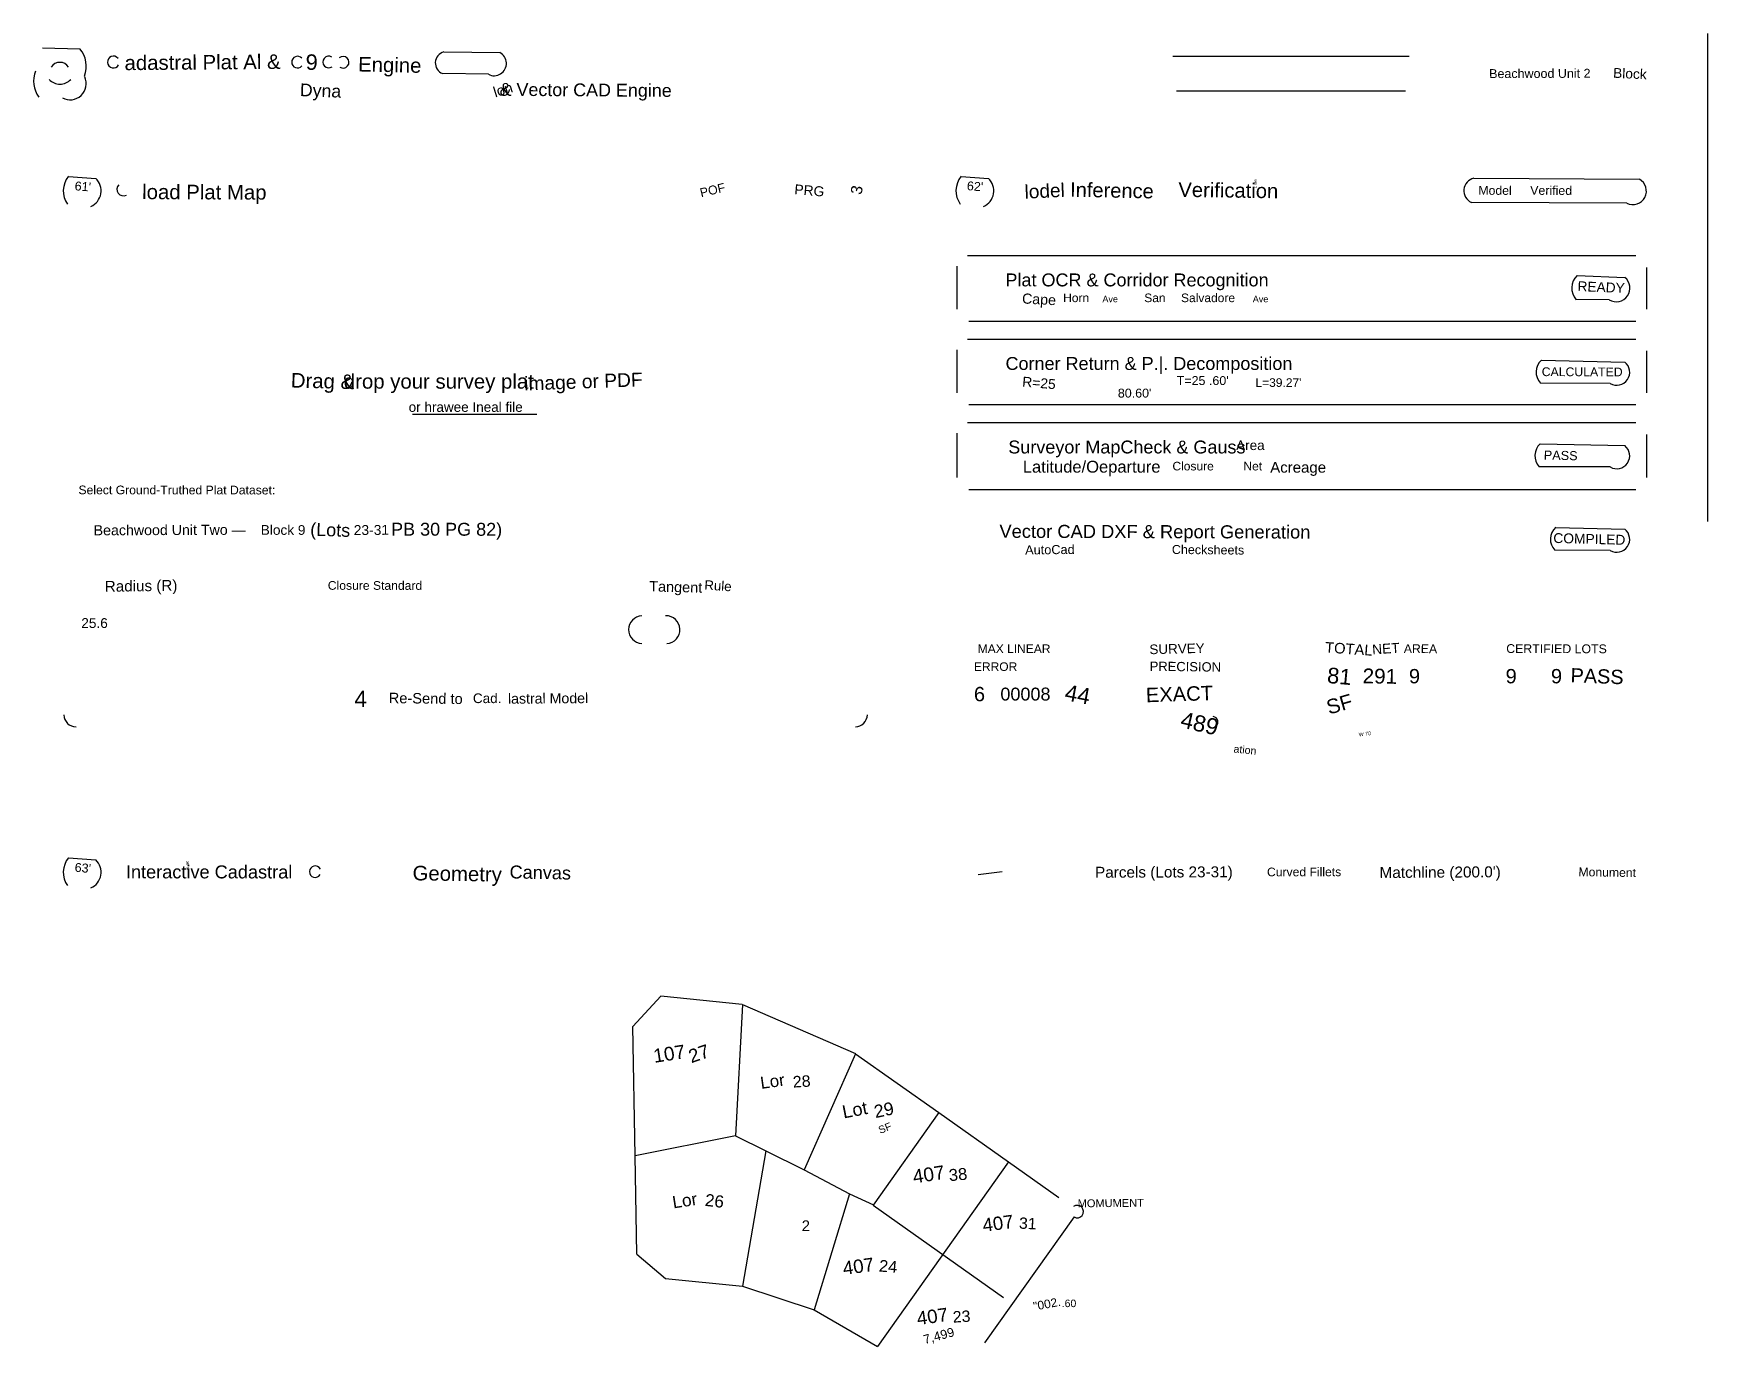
# Model space of a CAD drawing. Extents: x 23 to 1426, y -2 to 1098.
import ezdxf
from ezdxf.enums import TextEntityAlignment as Align

# ---------------------------------------------------------------- set-up
doc = ezdxf.new("R2010")
doc.units = 0
doc.header["$MEASUREMENT"] = 0
for name, color, linetype in [('PLAT-CURVE', 4, 'CONTINUOUS'), ('PLAT-LINE', 7, 'CONTINUOUS'), ('PLAT-TEXT-AREA', 5, 'CONTINUOUS'), ('PLAT-TEXT-CURVE', 6, 'CONTINUOUS'), ('PLAT-TEXT-DIST', 2, 'CONTINUOUS'), ('PLAT-TEXT-LOTNO', 5, 'CONTINUOUS'), ('PLAT-TEXT-MISC', 9, 'CONTINUOUS'), ('PLAT-TEXT-UNASSOC', 30, 'CONTINUOUS')]:
    doc.layers.add(name, color=color, linetype=linetype)
doc.styles.add('PLAT', font='arial.ttf')

msp = doc.modelspace()

# ---------------------------------------------------------------- linework, layer by layer
at = {"layer": 'PLAT-CURVE', "true_color": 0x03b2c2}
msp.add_arc((45.2, 1070.6), 22.4, -21.6487, 40.5549, dxfattribs=at)
at = {"layer": 'PLAT-CURVE', "true_color": 0x035760}
msp.add_arc((369.6, 1073.3), 9.59, 105.1232, -111.1105, dxfattribs=at)
at = {"layer": 'PLAT-CURVE', "true_color": 0x044f57}
msp.add_arc((409.3, 1072.9), 10.3, -117.8917, 62.3882, dxfattribs=at)
at = {"layer": 'PLAT-CURVE', "true_color": 0x02c6d5}
msp.add_arc((45.8, 1058.1), 22.4, 157.8483, -143.4878, dxfattribs=at)
at = {"layer": 'PLAT-CURVE', "true_color": 0x00f0ff}
for centre, radius, start, end in [((45.5, 1065.1), 8.72, 33.1869, 146.8131), ((45.5, 1068.1), 12.5, -136.314, -43.686)]:
    msp.add_arc(centre, radius, start, end, dxfattribs=at)
at = {"layer": 'PLAT-CURVE', "true_color": 0xffffff}
for centre, radius, start, end in [((90.3, 1074.1), 4.93, 38.2509, -29.2677), ((98.7, 967.5), 5.51, 136.2675, -63.0443), ((553.2, 598.8), 8, 98.5586, 98.5586), ((259.4, 395.7), 4.82, 26.8632, -30.0671)]:
    msp.add_arc(centre, radius, start, end, dxfattribs=at)
at = {"layer": 'PLAT-CURVE', "true_color": 0xa7faff}
msp.add_arc((244.6, 1074), 4.88, 41.3659, -41.3659, dxfattribs=at)
at = {"layer": 'PLAT-CURVE', "true_color": 0x80f7ff}
msp.add_arc((270.7, 1074.1), 4.88, 58.8322, -53.4615, dxfattribs=at)
at = {"layer": 'PLAT-CURVE', "true_color": 0x66f6ff}
msp.add_arc((282.8, 1073.9), 4.92, -125.4049, 131.9209, dxfattribs=at)
at = {"layer": 'PLAT-CURVE', "true_color": 0x8997ab}
msp.add_arc((1221.4, 1064.5), 5.76, 113.5385, 113.5385, dxfattribs=at)
at = {"layer": 'PLAT-CURVE', "true_color": 0x05738d}
msp.add_arc((53.9, 1056), 13.6, -117.9655, 24.6602, dxfattribs=at)
at = {"layer": 'PLAT-CURVE', "true_color": 0x0a4f5d}
msp.add_arc((67.4, 966.2), 19.1, 140.549, -144.0195, dxfattribs=at)
at = {"layer": 'PLAT-CURVE', "true_color": 0x0c3440}
msp.add_arc((65.6, 966.2), 14.4, -66.0167, 46.0127, dxfattribs=at)
at = {"layer": 'PLAT-CURVE', "true_color": 0x0a4c5a}
for centre in [(815.4, 966.2), (67.4, 395.2)]:
    msp.add_arc(centre, 19.1, 140.549, -144.0195, dxfattribs=at)
at = {"layer": 'PLAT-CURVE', "true_color": 0x0c303d}
for centre in [(813.6, 966.2), (65.6, 395.2)]:
    msp.add_arc(centre, 14.4, -66.0167, 46.0127, dxfattribs=at)
at = {"layer": 'PLAT-CURVE', "true_color": 0x0e5848}
msp.add_arc((1232.8, 966.2), 10.9, 104.3067, -115.0449, dxfattribs=at)
at = {"layer": 'PLAT-CURVE', "true_color": 0x0d5647}
msp.add_arc((1363.4, 966), 11.4, -116.2037, 60.8012, dxfattribs=at)
at = {"layer": 'PLAT-CURVE', "true_color": 0x01d3e1}
for centre in [(825.4, 884.6), (825.4, 814.6), (825.4, 744.6)]:
    msp.add_arc(centre, 13.6, 108.3338, 108.3338, dxfattribs=at)
at = {"layer": 'PLAT-CURVE', "true_color": 0x0d5045}
msp.add_arc((1327.3, 884.7), 15, 134.9894, -139.4491, dxfattribs=at)
at = {"layer": 'PLAT-CURVE', "true_color": 0x0d3434}
for centre, radius, start, end in [((1349.5, 884.7), 11.5, -121.0623, 50.8926), ((1349.9, 814.2), 10.9, -120.2296, 51.2661), ((1349.9, 744.2), 10.9, -120.2296, 51.2661)]:
    msp.add_arc(centre, radius, start, end, dxfattribs=at)
at = {"layer": 'PLAT-CURVE', "true_color": 0x0d4c42}
for centre in [(1296.1, 814.2), (1295.1, 744.2)]:
    msp.add_arc(centre, 13.7, 132.8024, -137.6747, dxfattribs=at)
at = {"layer": 'PLAT-CURVE', "true_color": 0x01d2e1}
msp.add_arc((825.4, 673.6), 13.6, 108.3338, 108.3338, dxfattribs=at)
at = {"layer": 'PLAT-CURVE', "true_color": 0x104a40}
msp.add_arc((1308.1, 674.2), 13.7, 132.8024, -137.6747, dxfattribs=at)
at = {"layer": 'PLAT-CURVE', "true_color": 0x103233}
msp.add_arc((1349.9, 674.2), 10.9, -120.2296, 51.2661, dxfattribs=at)
at = {"layer": 'PLAT-CURVE', "true_color": 0x03afbd}
msp.add_arc((533.6, 598.5), 11.6, 92.7479, -92.7357, dxfattribs=at)
at = {"layer": 'PLAT-CURVE', "true_color": 0x00e2f1}
msp.add_arc((553.4, 598.5), 11.6, -86.8018, 91.7776, dxfattribs=at)
at = {"layer": 'PLAT-CURVE', "true_color": 0x00e4f8}
msp.add_arc((58.9, 527.2), 10.1, -178.8358, -89.5791, dxfattribs=at)
at = {"layer": 'PLAT-CURVE', "true_color": 0x0093f5}
msp.add_arc((711.7, 527.5), 10.4, -88.4589, -2.6778, dxfattribs=at)
at = {"layer": 'PLAT-CURVE', "true_color": 0x0fac78}
msp.add_arc((1010.9, 520.9), 4.93, -103.1351, 77.9324, dxfattribs=at)
at = {"layer": 'PLAT-CURVE', "true_color": 0xdbf4ed}
msp.add_arc((897.9, 110.9), 5.22, -120.2669, 125.378, dxfattribs=at)
at = {"layer": 'PLAT-LINE', "true_color": 0xfcfcfc}
msp.add_line((1425.9, 1098), (1426, 689), dxfattribs=at)
at = {"layer": 'PLAT-LINE', "true_color": 0x00f0ff}
for p, q in [((31, 1086.1), (62.2, 1085.2)), ((341, 779), (445, 779)), ((617.4, 284.5), (712.2, 243.4)), ((712.2, 243.2), (669, 146)), ((712.2, 243.2), (781.9, 193.9)), ((781.9, 193.9), (726.8, 116.2)), ((611.5, 174.5), (527.4, 157.7)), ((611.5, 174.3), (636.9, 161.7)), ((840.2, 152.7), (730.6, -2.2))]:
    msp.add_line(p, q, dxfattribs=at)
at = {"layer": 'PLAT-LINE', "true_color": 0x052b32}
for p, q in [((367.1, 1082.6), (414, 1082)), ((404.5, 1063.9), (366.2, 1064.4))]:
    msp.add_line(p, q, dxfattribs=at)
at = {"layer": 'PLAT-LINE', "true_color": 0x094b3a}
for p, q in [((978, 1079), (1176, 1079)), ((981, 1050), (1173, 1050))]:
    msp.add_line(p, q, dxfattribs=at)
at = {"layer": 'PLAT-LINE', "true_color": 0x0a5362}
msp.add_line((52.6, 978.3), (75.6, 976.6), dxfattribs=at)
at = {"layer": 'PLAT-LINE', "true_color": 0x0a505f}
for p, q in [((800.6, 978.3), (823.6, 976.6)), ((52.6, 407.3), (75.6, 405.6))]:
    msp.add_line(p, q, dxfattribs=at)
at = {"layer": 'PLAT-LINE', "true_color": 0x0e2c2e}
for p, q in [((1230.1, 976.7), (1369, 976)), ((1358.4, 955.8), (1228.2, 956.3))]:
    msp.add_line(p, q, dxfattribs=at)
at = {"layer": 'PLAT-LINE', "true_color": 0x0b414e}
for p, q in [((806, 912), (1366, 912)), ((797, 903), (797, 867)), ((1375, 902), (1375, 867)), ((807, 857), (1366, 857)), ((806, 842), (1366, 842)), ((797, 833), (797, 797)), ((1375, 832), (1375, 797)), ((807, 787), (1366, 787)), ((806, 772), (1366, 772)), ((797, 763), (797, 726)), ((1375, 762), (1375, 726)), ((807, 716), (1366, 716))]:
    msp.add_line(p, q, dxfattribs=at)
at = {"layer": 'PLAT-LINE', "true_color": 0x0d4a42}
for p, q in [((1316.7, 895.3), (1356.7, 893.6)), ((1286.8, 824.2), (1356.8, 822.7)), ((1285.8, 754.2), (1356.8, 752.7))]:
    msp.add_line(p, q, dxfattribs=at)
at = {"layer": 'PLAT-LINE', "true_color": 0x0d3334}
for p, q in [((1343.5, 874.9), (1315.9, 875)), ((1344.5, 804.8), (1286, 805)), ((1344.5, 734.8), (1285, 735))]:
    msp.add_line(p, q, dxfattribs=at)
at = {"layer": 'PLAT-LINE', "true_color": 0x10483f}
msp.add_line((1298.8, 684.2), (1356.8, 682.7), dxfattribs=at)
at = {"layer": 'PLAT-LINE', "true_color": 0x103032}
msp.add_line((1344.5, 664.8), (1298, 665), dxfattribs=at)
at = {"layer": 'PLAT-LINE', "true_color": 0x606674}
msp.add_line((835, 395.7), (814.8, 393), dxfattribs=at)
at = {"layer": 'PLAT-LINE', "true_color": 0x00e0ef}
for p, q in [((549, 291.5), (525.4, 266)), ((707, 125.8), (677.4, 28.5))]:
    msp.add_line(p, q, dxfattribs=at)
at = {"layer": 'PLAT-LINE', "true_color": 0x01c5d4}
msp.add_line((617.2, 284.5), (549, 291.5), dxfattribs=at)
at = {"layer": 'PLAT-LINE', "true_color": 0x00eefd}
for p, q in [((617.4, 284.5), (611.5, 174.3)), ((707, 125.8), (727.1, 116.5)), ((677.4, 28.5), (730.6, -2.2))]:
    msp.add_line(p, q, dxfattribs=at)
at = {"layer": 'PLAT-LINE', "true_color": 0x00d0df}
msp.add_line((527.4, 157.7), (525.4, 266), dxfattribs=at)
at = {"layer": 'PLAT-LINE', "true_color": 0x00e9f8}
msp.add_line((781.9, 193.9), (840.2, 152.7), dxfattribs=at)
at = {"layer": 'PLAT-LINE', "true_color": 0x00e7f6}
msp.add_line((528.9, 75.2), (527.4, 157.7), dxfattribs=at)
at = {"layer": 'PLAT-LINE', "true_color": 0x00e7f5}
msp.add_line((636.9, 161.7), (617.5, 48.5), dxfattribs=at)
at = {"layer": 'PLAT-LINE', "true_color": 0x00effe}
for p, q in [((636.9, 161.7), (669, 145.9)), ((726.8, 116.2), (836, 38.9)), ((895.3, 106.4), (820.3, 0.8))]:
    msp.add_line(p, q, dxfattribs=at)
at = {"layer": 'PLAT-LINE', "true_color": 0x00efff}
msp.add_line((669, 146), (707, 125.8), dxfattribs=at)
at = {"layer": 'PLAT-LINE', "true_color": 0x00ddeb}
msp.add_line((840.2, 152.7), (882.5, 122.7), dxfattribs=at)
at = {"layer": 'PLAT-LINE', "true_color": 0x00ecfb}
msp.add_line((528.9, 75.2), (553, 54.7), dxfattribs=at)
at = {"layer": 'PLAT-LINE', "true_color": 0x00deed}
msp.add_line((553, 54.7), (617.5, 48.4), dxfattribs=at)
at = {"layer": 'PLAT-LINE', "true_color": 0x00eaf9}
msp.add_line((617.5, 48.5), (677.4, 28.5), dxfattribs=at)

# ---------------------------------------------------------------- texts
at = {"layer": 'PLAT-TEXT-AREA', "style": 'PLAT'}
for height, rotation, p in [(12.2, 16.2194, (1117.6, 536.1)), (6.25, 21.6883, (736.8, 180.9))]:
    msp.add_text('SF', height=height, rotation=rotation, dxfattribs=at).set_placement(p, align=Align.MIDDLE_CENTER)
at = {"layer": 'PLAT-TEXT-CURVE', "style": 'PLAT'}
msp.add_text('R=25', height=8.31, rotation=355.2014, dxfattribs=at).set_placement((865.9, 805.2), align=Align.MIDDLE_CENTER)
msp.add_text("T=25 .60'", height=7.48, dxfattribs=at).set_placement((1003, 801.2), align=Align.BOTTOM_CENTER)
msp.add_text("L=39.27'", height=7.2, dxfattribs=at).set_placement((1066.5, 805.5), align=Align.MIDDLE_CENTER)
at = {"layer": 'PLAT-TEXT-DIST', "style": 'PLAT'}
for s, p in [("61'", (65, 973.6)), ("62'", (812.6, 973.7)), ("63'", (65, 402.6))]:
    msp.add_text(s, height=7.48, rotation=355.6612, dxfattribs=at).set_placement(p, align=Align.TOP_CENTER)
msp.add_text("80.60'", height=7.48, dxfattribs=at).set_placement((946, 790.7), align=Align.BOTTOM_CENTER)
at = {"layer": 'PLAT-TEXT-LOTNO', "style": 'PLAT'}
for s, height, p in [('9', 13, (256.5, 1074)), ('9', 12, (1180.5, 559.5)), ('9', 12, (1261.5, 559.5)), ('9', 12, (1299.5, 559.5)), ('4', 13.6, (297.5, 540.5)), ('6', 12, (816, 544.5)), ('2', 9, (670.5, 99))]:
    msp.add_text(s, height=height, dxfattribs=at).set_placement(p, align=Align.MIDDLE_CENTER)
for s, height, rotation, p in [('3', 9.5, 79.6917, (713.1, 966.9)), ('81', 13.14, 354.7731, (1117.6, 559.5)), ('291', 12.42, 358.992, (1151.5, 559.5)), ('44', 13.56, 349.2904, (898.3, 544.2)), ('489', 13.56, 346.8649, (1000.5, 519.9)), ('107', 11.49, 8.7563, (556, 243.2)), ('27', 11.19, 19.2163, (580.9, 243.3)), ('28', 9.6, 3.5349, (667, 220)), ('29', 10.67, 11.8082, (735.9, 196.1)), ('407', 11.5, 8.7916, (773.4, 142.1)), ('38', 9.97, 5.2222, (798, 142)), ('26', 10.18, 353.5651, (594, 119.9)), ('407', 11.17, 7.5726, (831.5, 101.1)), ('31', 9.49, 357.1592, (856.5, 101)), ('407', 11.27, 7.9394, (714.5, 65.1)), ('24', 9.89, 355.2197, (739.5, 65)), ('407', 11.26, 7.891, (776.5, 23.1)), ('23', 9.56, 3.2933, (801, 23))]:
    msp.add_text(s, height=height, rotation=rotation, dxfattribs=at).set_placement(p, align=Align.MIDDLE_CENTER)
at = {"layer": 'PLAT-TEXT-MISC', "style": 'PLAT'}
for s, height, rotation, p in [('adastral Plat Al &', 12.204, 0.469, (165, 1073.9)), ('Engine', 12.2, 358.6656, (321.9, 1071.7)), ('Beachwood Unit 2', 7.492, 0.1956, (1285.5, 1064.5)), ('Block', 8.23, 357.2585, (1361, 1064.4)), ('Dyna', 10.62, 357.7624, (263.9, 1050.2)), ('lon', 8.72, 17.1783, (416.7, 1050.9)), ('& Vector CAD Engine', 10.741, 359.6244, (486, 1050.7)), ('load Plat Map', 12.204, 359.7613, (166.5, 965.1)), ('POF', 7.45, 13.2856, (592.3, 966.8)), ('PRG', 8.3, 355.254, (673.5, 966.5)), ('lodel', 11.43, 2.7402, (870.6, 966.1)), ('Inference', 12.03, 358.8332, (927, 966.5)), ('Verification', 12.111, 359.1241, (1024.5, 966.6)), ('L Be', 2.7, 90, (1047, 972)), ('Model', 7.33, 359.6908, (1248, 966.5)), ('Verified', 7.42, 359.6908, (1295, 966.5)), ('READY', 8.22, 357.6607, (1336.9, 885.5)), ('Cape', 8.51, 356.9469, (865.9, 875.3)), ('Drag &', 12.2, 358.3762, (265.5, 806.8)), ('image or PDF', 11.526, 2.0579, (484.1, 806.4)), ('CALCULATED', 7.34, 359.8427, (1321, 814.5)), ('drop your survey plat', 12.204, 359.988, (363, 806.5)), ('PASS', 7.61, 358.762, (1303, 744.5)), ('Latitude/Oeparture', 9.905, 0.0189, (910, 735)), ('Select Ground-Truthed Plat Dataset:', 7.301, 359.9573, (143.5, 715.5)), ('(Lots', 10.79, 358.0473, (272, 682.1)), ('PB 30 PG 82)', 10.8, 359.9097, (369.5, 682.6)), ('Beachwood Unit Two —', 8.51, 0.2177, (137.5, 682)), ('Block 9', 8.17, 359.881, (232.5, 682)), ('23-31', 8.29, 0.3976, (306.5, 682)), ('Vector CAD DXF & Report Generation', 10.968, 359.8615, (963, 680.6)), ('COMPILED', 8.27, 358.4846, (1327, 674.5)), ('AutoCad', 7.63, 0.6989, (875, 665.5)), ('Checksheets', 7.507, 359.4718, (1007.5, 665.4)), ('Radius (R)', 9.12, 0.8865, (113.5, 635.2)), ('Closure Standard', 7.277, 359.9426, (309.5, 635.5)), ('Tangent', 8.66, 358.4802, (561.5, 634.3)), ('Rule', 7.94, 356.2917, (596.9, 635.3)), ('MAX LINEAR', 7.21, 0.0053, (845, 582.5)), ('SURVEY', 8.05, 1.465, (981.5, 582.5)), ('TOTAL', 8.85, 356.0694, (1125.5, 582.4)), ('NET', 8.25, 3.9803, (1156.5, 582.6)), ('AREA', 7.35, 359.613, (1185.5, 582.5)), ('CERTIFIED LOTS', 7.389, 359.8534, (1299.5, 582.5)), ('ERROR', 7.2, 0.0049, (829.5, 567.5)), ('PRECISION', 7.78, 359.3244, (988.5, 567.5)), ('PASS', 11.93, 357.8046, (1333.5, 559.5)), ('00008', 10.81, 0.0084, (854.5, 544.5)), ('EXACT', 12.08, 1.9561, (983.5, 544.6)), ('Re-Send to', 8.77, 359.2755, (352, 540.9)), ('lastral Model', 8.484, 0.4142, (454.5, 540.9)), ('W 70', 3.14, 7.2496, (1138.9, 511.1)), ('ation', 6.34, 354.4355, (1038.5, 497.8)), ('Interactive Cadastral', 10.886, 359.9645, (170.5, 395.5)), ('w ae', 2.7, 90, (152, 401)), ('Geometry', 12.2, 359.0723, (378.4, 394)), ('Canvas', 10.87, 358.816, (448, 395)), ('Parcels (Lots 23-31)', 9.176, 0.2078, (970.5, 395.4)), ('Curved Fillets', 7.285, 0.087, (1088, 395.5)), ("Matchline (200.0')", 9.186, 0.3482, (1202, 395.3)), ('Monument', 7.3, 359.0697, (1342, 395.2)), ('Lor', 10.15, 7.946, (642.5, 220.1)), ('Lot', 10.86, 10.8914, (711.5, 196.2)), ('Lor', 10.34, 8.7297, (569, 120.2)), ('MOMUMENT', 6.62, 0.5428, (926, 118)), ('7,499', 7.54, 15.3424, (781.9, 6.9))]:
    msp.add_text(s, height=height, rotation=rotation, dxfattribs=at).set_placement(p, align=Align.MIDDLE_CENTER)
for s, height, p in [('Plat OCR & Corridor Recognition', 10.8, (948, 891.5)), ('Horn', 7.2, (897, 876.5)), ('Ave', 5.4, (925.5, 875.5)), ('San', 7.2, (963, 876.5)), ('Salvadore', 7.2, (1007.5, 876.5)), ('Ave', 5.4, (1051.5, 875.5)), ('Corner Return & P.|. Decomposition', 10.8, (958, 821.5)), ('or hrawee Ineal file', 8.1, (385.5, 785)), ('Surveyor MapCheck & Gauss', 10.8, (939.5, 751.5)), ('Area', 8.1, (1043, 753)), ('Closure', 7.2, (995, 735.5)), ('Net', 7.2, (1045, 735.5)), ('Acreage', 9, (1083, 734.5)), ('Cad.', 8.1, (403.5, 541))]:
    msp.add_text(s, height=height, dxfattribs=at).set_placement(p, align=Align.MIDDLE_CENTER)
at = {"layer": 'PLAT-TEXT-UNASSOC', "style": 'PLAT'}
for s, height, rotation, p in [('25.6', 8.18, 359.8031, (74.5, 604)), ('"002.', 7.2, 10.573, (872.5, 33.5))]:
    msp.add_text(s, height=height, rotation=rotation, dxfattribs=at).set_placement(p, align=Align.MIDDLE_CENTER)
msp.add_text('.60', height=6.3, dxfattribs=at).set_placement((891, 34), align=Align.MIDDLE_CENTER)

doc.saveas('drawing.dxf')
